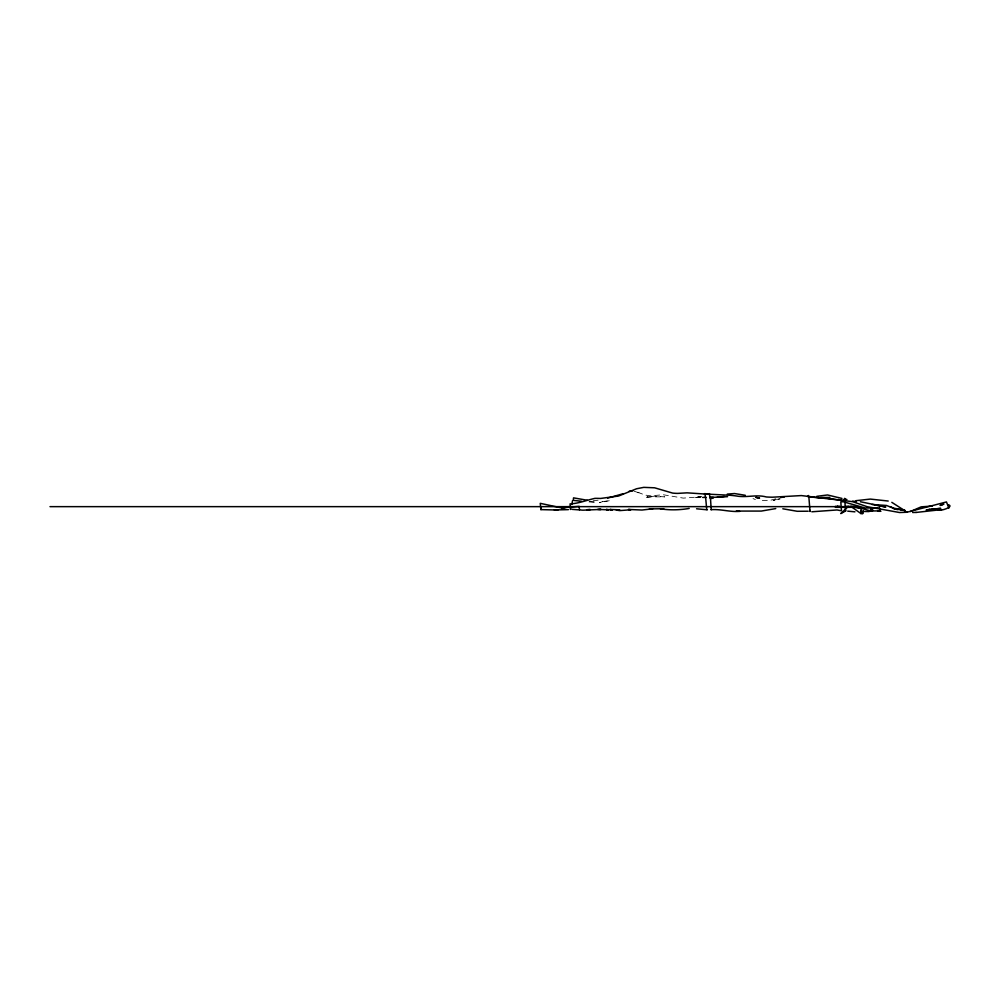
<?xml version="1.0" encoding="UTF-8"?>
<svg xmlns="http://www.w3.org/2000/svg" width="1000" height="1000" viewBox="0 0 1000 1000"><rect width="100%" height="100%" fill="white"/><g stroke="black" fill="none" stroke-linecap="round" stroke-linejoin="round"><path stroke-width="0.75" stroke-dasharray="5 3.75" d="M775.85 498.8L769.862 500.412L759.05 500.425M598.125 500.188L593.162 500.8M701.125 496.737L697.675 497.15L701.275 496.875M650.462 497.013L646.7 497.425L653.913 496.188L664.725 496.875L647.013 496.812L650.612 497.013M588.975 501.938L596.038 502.212L588.663 501.45M634.2 491.225L639.95 493.2M753.012 498.6L755.387 499.513M637.8 492.25L645.013 495.075L650.875 495.863L663.05 494.725L683.337 498.113L695.525 497.2A94.875 94.825 -89.6 0 1 701.375 496.75M602.775 501.587L599.325 502.7L610.15 500.55L602.775 501.587M776.55 499.438L773.1 500.55L780.163 498.812L776.55 499.438M700.962 496.875L693.9 497.713L700.962 496.875"/><path stroke-width="1.5" d="M860.962 513.587L861.025 508.55L850.837 506.375L860.962 513.587L862.7 513.587L863.3 510.7M857.925 506.912L858.288 506.637M810.1 510.312L810.025 511.488L808.825 496.525M541.1 508.312L540.9 509.613L554.475 509.963M706.737 509.55L705.625 497.5M573.288 500.275L573.538 497.863L587.3 500.262M880.25 509.975L880.088 511.362L879.613 508.3M570.775 508.45L570.462 509.462L570.075 503.9C578.763 503.488 586.55 500.225 594.888 498.363A94.038 94 -89.6 0 1 600.5 498.462L618.538 496.037L636.562 488.762L643.775 487.362L654.6 487.8L672.638 493.088A47.263 47.237 89.8 0 0 677.837 493.387L687.062 492.837L707.575 494.2M845.638 510.875L845.263 507.65M708.988 494.038C710.575 491.4 707.862 501.725 713.487 497.5L709.875 497.5L727.588 496.675M915.938 512.463L941.513 509.625L938.062 510.037C941.2 511.4 955.275 506.175 947.887 504.675M848.337 506.375L840.825 513.587L845.775 510.875M571.788 504.487L572.575 500.625M623.375 493.663L607.587 498.15M910.325 511.55L921.15 506.863L932.4 506.025M704.388 494.137L704.963 493.55L705.462 497.425M943.825 504.075L940.05 505.462L943.5 504.288M561.888 508.6L569.113 506.575M930.05 509.35L926.438 510.387L929.887 509.412M775.75 508.587L761.325 511.075L736.237 511.075L739.688 511.35C729.987 512.188 720.7 508.925 710.987 509.688M727.275 494.1L734.488 493.55L745.312 495.288M816.762 496.337L827.537 494.963L838.35 497.587M632.837 490.863L629.225 491.188M598.75 509.412L601.05 509.412L582.863 510.175L572.038 509.35M689.188 508.45C679.688 510.075 669.737 510.312 660.337 508.787L663.787 508.725L649.35 508.925L652.8 508.787L641.988 510.037L628.6 509.462M780.688 497.5L784.3 497.025M820.575 497.537L829.9 497.425M907.15 512.163L904.6 511.525M928.675 509.575L926.275 509.9L940.7 508.375L931.25 509.25M724.3 496.463L717.25 497.15M862.163 511.425L869.212 511.562M568.438 509.625L554.325 509.963L557.925 510.037M590.075 509.55L586.625 509.762L590.225 509.55M912.663 512.525L916.1 512.388M706.688 494.162L708.7 494.125M855.913 500.688L870.337 499.087L888.213 501.037M872.013 504.5L886.438 505.462L893.65 508.237L890.05 506.637M707.387 509.825L696.562 508.787M811.825 511.775L837.075 509.963L840.675 510.662M877.925 511.275L880.913 511.275L877.85 510.863M702.663 497.425L706.275 497.425M839.362 506.375L835.425 506.375L835.425 507.312L860.2 507.312M845.662 506.375L853.7 506.375M50 506.65L848.3 506.65M870.688 509.288L870.6 510.938L877.1 510.925M708.65 494.188L730.288 495.288A95.862 95.825 -89.6 0 1 736.425 495.988C746.45 497.887 756.475 494.25 766.35 496.962A94.2 94.15 89.6 0 0 772.487 497.2L801.338 495.575L843.438 500.575L844.675 498.35L844.837 499.637M709.712 497.5L713.325 497.575M879.562 507.938L865.238 508.013L843.6 501.825L840.837 501.763L841.05 505.6M852.6 501.112L856.213 501.562M904.475 510.037L893.5 508.162M820.25 498.125L807.638 496.512L808.587 495.487M860.387 501.725L885.8 507.062L875.3 504.975M901.188 510.175L904.8 510.45M854.95 511.838L847.738 511.15M574.237 500.475L581.45 501.238M841.963 498.413L838.4 497.587M827.463 498.4L852.712 501.712L867.138 506.688L899.587 512.525L906.8 512.263L946.462 501.938L948.888 508.162M808.213 511.213L797.237 511.287L782.812 508.787M628.55 509.438L630.85 509.762L619.862 510.588L616.263 510.112L619.712 509.825L610.087 509.487M894.137 508.787L904.963 510.45M606.275 509.462L608.575 509.825L597.6 509.412M845.575 499.162L846.925 499.525M606.325 509.487L612.337 509.9L610.037 509.438M755.962 497.425L759.575 498.125L756.125 497.425M893.975 508.787L897.588 509.625M856.838 507.15L870.512 510.887M579.462 509.7L579.125 506.362L561.038 507.788L540.25 503.338L540.9 509.613M904.725 510.637L891.825 502.35M861.25 510.812L862.7 513.587M841.525 510.763L841.162 507.088M710.425 497.425L711.213 509.7M844.938 501.8L845.163 506.05M872.575 510.925L872.575 509.288L871.462 509.288L871.462 510.925M854.85 506.375L854.85 507.312M839.188 506.375L839.188 507.312M837.763 506.375L837.763 507.312M837.525 506.375L837.525 507.312M826.575 498.338A94.2 94.15 89.6 0 1 820.45 498.1"/></g></svg>
